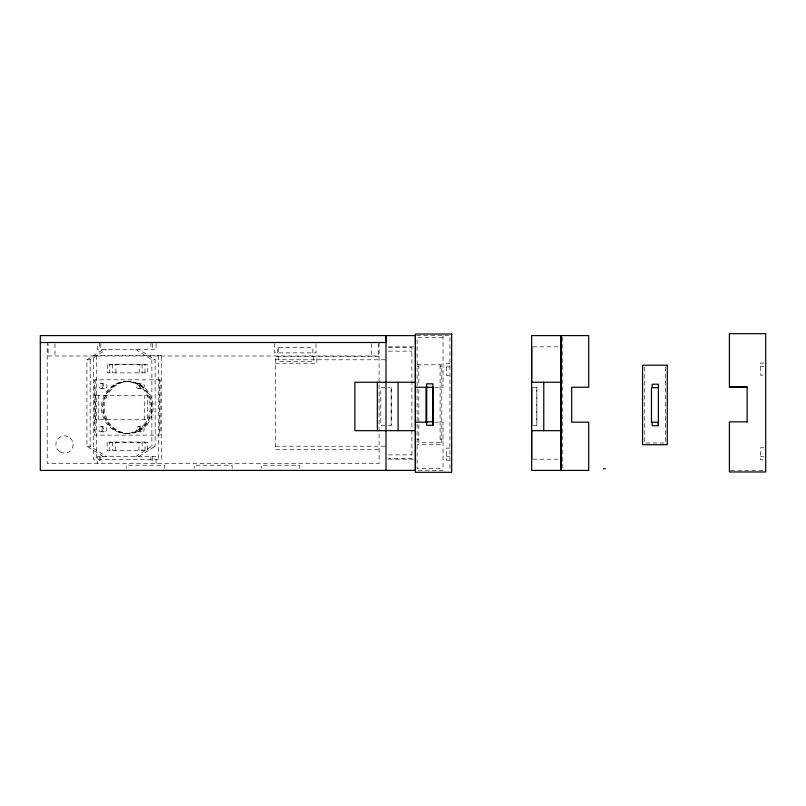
<?xml version="1.0" encoding="UTF-8"?>
<svg xmlns="http://www.w3.org/2000/svg" width="806" height="806" viewBox="0 0 806 806"><rect width="100%" height="100%" fill="white"/><g stroke="black" fill="none" stroke-linecap="round" stroke-linejoin="round"><path stroke-width="0.6" stroke-dasharray="4.03 3.02" d="M388.069 425.467L391.182 425.467L391.182 387.444L388.069 387.444M532.706 425.467L536.846 425.467L536.846 387.444L532.706 387.444M98.775 419.725L98.856 395.534M115.691 450.655L115.711 442.363M115.933 372.896L115.953 364.604M138.964 450.655L138.985 442.363M139.206 372.896L139.226 364.604M144.244 419.725L144.314 395.534M103.158 456.579L86.917 446.212L86.917 359.788L103.158 349.421M86.917 359.788L90.171 359.788L106.412 349.421M135.64 456.579L151.881 446.212L155.145 446.212L155.145 359.788L138.904 349.421M138.904 456.579L155.145 446.212M416.611 335.588L449.95 335.588L449.95 470.754M443.038 337.321L417.105 337.321L417.105 468.679L443.038 468.679M388.442 346.822L415.382 346.822M532.887 346.822L561.047 346.822M388.462 347.688L411.916 347.688L411.916 458.312L388.462 458.312M388.462 351.144L411.916 351.144M379.082 356.333L275.37 356.333L275.37 449.667L379.082 449.667M135.64 349.421L151.881 359.788L155.145 359.788M275.37 359.788L385.993 359.788M763.967 363.073L760.511 363.073L760.511 375.173L763.967 375.173M275.37 363.244L316.859 363.244L316.859 356.333M449.95 363.415L446.494 363.415L446.494 375.515L449.95 375.515M417.105 364.806L441.819 364.806L441.819 444.308L417.105 444.308M417.105 366.529L418.838 366.529M440.096 366.529L441.819 366.529M760.511 366.529L763.967 366.529M446.494 366.871L449.95 366.871M125.827 381.54L126.975 381.54A25.923 24.361 -90 0 1 148.072 420.43A25.923 24.361 -90 0 1 105.878 420.43A25.923 24.361 -90 0 1 126.975 381.54M127.63 381.54A25.923 24.361 -90 0 1 148.727 420.43A25.923 24.361 -90 0 1 106.523 420.43A25.923 24.361 -90 0 1 127.63 381.54L128.779 381.54M101.314 383.434A2.589 2.438 -90 0 1 103.41 387.333A2.589 2.438 -90 0 1 99.188 387.323A2.589 2.438 -90 0 1 101.314 383.434L104.568 383.434A2.589 2.438 -90 0 1 106.674 387.333A2.589 2.438 -90 0 1 102.453 387.323A2.589 2.438 -90 0 1 104.568 383.434M138.672 383.434A2.589 2.438 -90 0 1 140.768 387.333A2.589 2.438 -90 0 1 136.546 387.323A2.589 2.438 -90 0 1 138.672 383.434L141.927 383.434A2.589 2.438 -90 0 1 144.032 387.333A2.589 2.438 -90 0 1 139.811 387.323A2.589 2.438 -90 0 1 141.927 383.434M434.525 387.273L443.038 387.273L443.038 335.588M384.956 387.444L380.805 387.444L380.805 425.467L384.956 425.467M101.294 388.623L104.558 388.623M138.652 388.623L141.916 388.623M434.525 422.183L443.038 422.183L443.038 470.412L415.382 470.412M101.183 426.636A2.589 2.438 -90 0 1 103.279 430.535A2.589 2.438 -90 0 1 99.057 430.515A2.589 2.438 -90 0 1 101.183 426.636L104.437 426.636A2.589 2.438 -90 0 1 106.533 430.535A2.589 2.438 -90 0 1 102.322 430.515A2.589 2.438 -90 0 1 104.437 426.636M138.531 426.636A2.589 2.438 -90 0 1 140.637 430.535A2.589 2.438 -90 0 1 136.416 430.515A2.589 2.438 -90 0 1 138.531 426.636L141.796 426.636A2.589 2.438 -90 0 1 143.891 430.535A2.589 2.438 -90 0 1 139.67 430.515A2.589 2.438 -90 0 1 141.796 426.636M101.163 431.825L104.427 431.825M138.521 431.825L141.775 431.825M125.827 433.396L126.975 433.396M127.63 433.396L128.779 433.396M417.105 439.129L418.838 439.129M440.096 439.129L441.819 439.129M86.917 446.212L90.171 446.212L106.412 456.579M275.37 446.212L385.993 446.212M763.967 447.763L760.511 447.763L760.511 459.863L763.967 459.863M449.95 448.116L446.494 448.116L446.494 460.216L449.95 460.216M388.462 454.856L411.916 454.856M760.511 456.408L763.967 456.408M446.494 456.76L449.95 456.76M388.442 459.178L414.153 459.178M532.887 459.178L558.598 459.178M730.639 470.412L763.967 470.412M665.555 366.932L665.555 442.988L644.296 442.988L644.296 366.932M562.779 337.321L562.779 468.679M536.846 387.444L536.846 425.467M440.096 364.806L440.096 442.585L418.838 442.585L418.838 386.558M418.838 364.806L418.838 385.308M391.182 387.444L391.182 425.467M379.082 342.5L379.082 463.5L47.211 463.5L47.211 342.5M378.216 343.729L378.216 355.99L48.078 355.99L48.078 343.729M371.304 343.729L371.304 355.99M315.992 343.658L315.992 352.877L274.503 352.877L274.503 343.658M313.746 356.333L313.746 361.521L278.483 361.521L278.483 356.333M312.879 352.877L312.879 347.688L277.617 347.688L277.617 352.877M299.57 468.336L299.57 465.223L261.547 465.223L261.547 468.336M278.402 347.688L278.402 352.877M232.158 468.336L232.158 465.223L194.135 465.223L194.135 468.336M164.746 468.336L164.746 465.223L126.723 465.223L126.723 468.336M159.457 379.817L159.457 435.119M158.308 355.617L158.308 459.319M156.112 343.658L156.112 349.421L97.335 349.421L97.335 343.658M156.112 463.5L156.112 456.579L97.335 456.579L97.335 463.5M152.646 343.658L152.646 349.421M152.646 456.579L152.646 463.5M151.881 359.788L151.881 446.212M150.924 342.5L150.924 349.421M150.924 456.579L150.924 463.5M145.02 372.896L145.02 364.262L109.576 364.262L109.576 372.896M145.02 450.685L145.02 442.041L109.576 442.041L109.576 450.685M142.068 364.262L142.068 372.896M142.068 442.041L142.068 450.685M112.538 364.262L112.538 372.896M112.538 442.041L112.538 450.685M100.8 343.658L100.8 349.421M100.8 456.579L100.8 463.5M99.41 342.5L99.41 349.421M99.41 456.579L99.41 463.5M96.297 355.617L96.297 459.319M95.138 379.817L95.138 435.119M90.171 359.788L90.171 446.212M54.989 343.729L54.989 355.99M95.592 395.534L95.511 419.725L147.498 419.725L147.579 395.534L95.592 395.534M107.148 442.363L107.127 450.655L147.528 450.655L147.548 442.363L107.148 442.363M107.389 364.604L107.369 372.896L147.77 372.896L147.79 364.604L107.389 364.604M161.26 355.617L93.335 355.617L93.335 459.319L161.26 459.319L161.26 355.617M160.112 379.817L94.493 379.817L94.493 435.119L160.112 435.119L160.112 379.817M144.143 424.56A25.923 24.361 -90 0 0 130.572 382.044A25.923 24.361 -90 0 0 102.755 415.805A25.923 24.361 -90 0 0 144.143 424.56M147.095 424.56A25.923 24.361 -90 0 0 133.534 382.044A25.923 24.361 -90 0 0 105.707 415.805A25.923 24.361 -90 0 0 147.095 424.56M60.178 451.965A8.644 8.644 0 0 0 73.144 444.479A8.644 8.644 0 0 0 60.178 437.003A8.644 8.644 0 0 0 60.178 451.965"/><path stroke-width="1.21" d="M385.993 470.412L385.993 335.588L385.993 342.5L40.3 342.5M415.362 430.656L415.362 470.412L40.3 470.412L40.3 335.588L415.382 335.588L415.362 430.656L354.882 430.656L354.882 382.256L415.342 382.256M432.923 425.296L432.923 383.817L426.696 383.817L426.696 425.296L432.923 425.296L432.923 421.84L426.011 421.84L426.696 421.84M531.668 425.467L531.668 387.444M561.036 430.656L561.036 470.412L561.047 335.588L561.036 430.656L531.668 430.656L531.668 470.412L588.702 470.412L588.702 422.183L571.676 422.183L571.676 387.273L588.702 387.273L588.702 335.588L531.668 335.588L531.668 382.256L561.016 382.256M651.47 422.243L652.155 422.243L652.155 425.699L658.381 425.699L658.381 422.243L651.47 422.243L651.47 387.676L658.381 387.676M729.4 386.92L747.132 386.92L747.132 422.012M747.132 387.102L729.4 387.102L729.4 333.684L765.7 333.684L765.7 471.963L729.4 471.963L729.4 421.84L747.132 421.84M415.382 387.273L432.923 387.273M415.382 422.183L427.19 422.183M603.523 468.679L605.246 468.679M658.381 425.699L658.381 384.22L652.155 384.22L652.155 387.676M543.768 382.256L543.768 430.656M531.668 346.822L531.668 459.178M433.104 387.273L433.104 422.183M426.011 387.273L426.011 422.183M398.093 382.256L398.093 430.656M377.349 382.175L377.349 430.736M451.672 334.037L415.382 334.037L415.382 472.316L451.672 472.316L451.672 334.037M667.277 365.209L642.563 365.209L642.563 444.711L667.277 444.711L667.277 365.209"/></g></svg>
